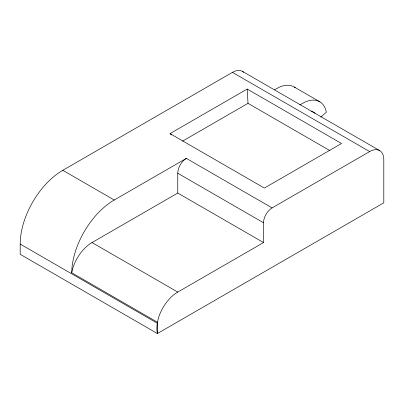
<?xml version="1.0" encoding="UTF-8"?>
<svg xmlns="http://www.w3.org/2000/svg" width="404" height="404" viewBox="0 0 404 404"><rect width="100%" height="100%" fill="white"/><g stroke="black" fill="none" stroke-linecap="round" stroke-linejoin="round"><path stroke-width="0.61" d="M272.104 207.898A12.135 7.004 -60 0 0 263.524 222.761L263.524 242.562L177.765 292.072A29.583 17.079 -60 0 0 158.257 318.776L157.348 322.771A29.583 17.079 -60 0 0 157.409 333.532L157.464 322.251L71.71 272.74L72.018 267.16A60.236 34.774 -60 0 1 114.246 200.015L186.345 158.388L272.104 207.898L369.65 151.581A20.013 11.554 -60 0 1 383.8 159.752L383.8 202.823L157.409 333.532L20.2 254.313L20.2 244.082A60.236 34.774 -60 0 1 62.792 170.311L232.441 72.367A20.013 11.554 -60 0 1 243.668 72.276M71.71 272.74L72.503 269.266A29.583 17.079 -60 0 1 92.011 242.562L177.765 193.051L263.524 242.562M320.811 117.064L326.351 112.251L325.725 109.737A34.628 19.993 -60 0 0 305.177 101.985L299.798 104.914M170.023 133.603L247.203 89.047L341.531 143.506L264.352 188.067L170.023 133.603L171.326 134.956M182.446 141.183L248 103.338L329.694 150.505M274.609 89.754L279.452 87.133A34.628 19.993 -60 0 1 295.248 87.729M294.304 87.067L320.029 101.919M242.445 71.372L379.654 150.591M232.441 72.367L369.65 151.581M186.345 158.388A12.135 7.004 -60 0 0 177.765 173.25L263.524 222.761M62.792 170.311L114.246 200.015M92.011 242.562L177.765 292.072M20.2 244.082L157.409 323.301M247.203 89.047L248 103.338M177.765 173.25L177.765 193.051M311.524 111.408A22.478 12.979 -60 0 1 315.024 113.287"/></g></svg>
